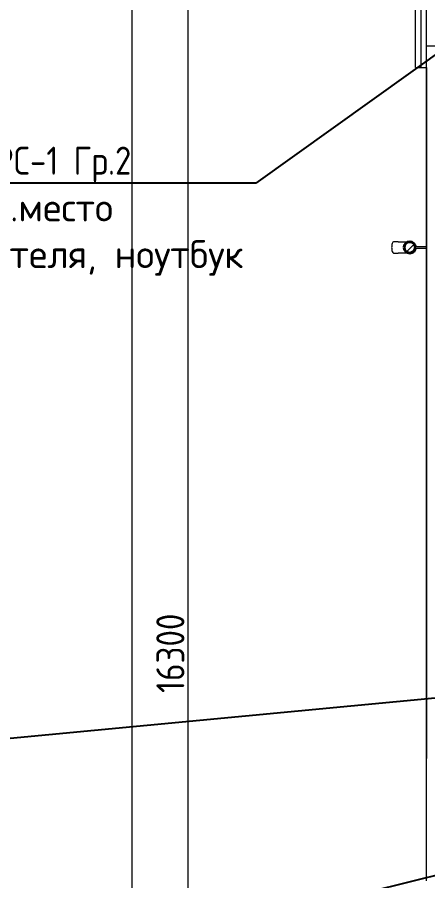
# Model space of a CAD drawing. Header units: millimetres. Extents: x -32 to 417638015, y -35 to 175284279.
# Drawn here: x 780019 to 783678, y 78135 to 85834 of the extents above; entities that cross this region are included whole.
import ezdxf
from ezdxf import colors
from ezdxf.entities.mleader import LeaderData, LeaderLine
from ezdxf.math import Vec2, Vec3

# ---------------------------------------------------------------- set-up
doc = ezdxf.new("R2010")
doc.units = ezdxf.units.MM
doc.layers.add('_ЭМ_Надписи', color=7, linetype='Continuous')
for name, color, linetype, lineweight in [('Обобщенные модели', 7, 'Continuous', 18), ('Размеры', 7, 'Continuous', 9), ('Стены наружные', 7, 'Continuous', 18), ('Стены отделка', 7, 'Continuous', 30), ('ШТРИХОВКА', 252, 'Continuous', 15)]:
    doc.layers.add(name, color=color, linetype=linetype, lineweight=lineweight)
doc.styles.add('GOST Common_1', font='GOST_Common.ttf', dxfattribs={"width": 0.9, "height": 250})
doc.styles.add('ЭОМ', font='isocpeur.ttf', dxfattribs={"width": 0.85, "height": 250})
doc.dimstyles.new('ADSK_Основной_2_5_мм', dxfattribs={"dimscale": 304.8, "dimtxt": 251.428749, "dimasz": 0.463911, "dimexe": 0.492126, "dimexo": 0.492126, "dimgap": 0.098425, "dimtad": 1, "dimrnd": 0.01, "dimdsep": 46, "dimtxsty": 'GOST Common_1', "dimblk1": 'OBLIQUE', "dimblk2": 'OBLIQUE', "dimsah": 1, "dimcen": 0.09, "dimdle": 0.492126, "dimazin": 2, "dimtfac": 1, "dimtdec": 4, "dimtix": 1, "dimtmove": 0, "dimatfit": 3, "dimfxl": 1, "dimtvp": 1, "dimtolj": 1, "dimtzin": 0, "dimlwd": 20, "dimlwe": 20, "dimarcsym": 2})

# ---------------------------------------------------------------- blocks, each defined once
blk = doc.blocks.new('_Oblique')
at = {"color": 0, "linetype": 'ByBlock', "lineweight": -2}
blk.add_line((-0.5, -0.5), (0.5, 0.5), dxfattribs=at)
blk = doc.blocks.new('*D184')
at = {"layer": 'Defpoints', "color": 0, "transparency": 16777216}
for p in [(-8940, 43383.7), (-9040, 333.7), (-8940, 333.7)]:
    blk.add_point(p, dxfattribs=at)
at = {"layer": 'Размеры', "color": 0, "transparency": 16777216}
for p, q in [((-9040, 43533.7), (-9040, 183.7)), ((-9090, 43383.7), (-9190, 43383.7)), ((-9090, 333.7), (-9190, 333.7))]:
    blk.add_line(p, q, dxfattribs=at)
at = {"layer": 'Размеры', "color": 0, "transparency": 16777216, "xscale": 141.4, "yscale": 141.4, "zscale": 141.4}
for p, rotation in [((-9040, 43383.7), 90), ((-9040, 333.7), 270)]:
    blk.add_blockref('_Oblique', p, dxfattribs=dict(at, rotation=rotation))
at = {"layer": 'Размеры', "color": 0, "transparency": 16777216, "insert": (-9195, 21858.7), "char_height": 250, "width": 971.623, "attachment_point": 5, "rotation": 90, "style": 'GOST Common_1'}
blk.add_mtext('\\A1;43050', dxfattribs=at)
blk = doc.blocks.new('*D186')
at = {"layer": 'Defpoints', "color": 0, "transparency": 16777216}
for p in [(-8440.6, 36883.7), (-8540.6, 20583.7), (-8440.6, 20583.7)]:
    blk.add_point(p, dxfattribs=at)
at = {"layer": 'Размеры', "color": 0, "transparency": 16777216}
for p, q in [((-8540.6, 37033.7), (-8540.6, 20433.7)), ((-8590.6, 36883.7), (-8690.6, 36883.7)), ((-8590.6, 20583.7), (-8690.6, 20583.7))]:
    blk.add_line(p, q, dxfattribs=at)
at = {"layer": 'Размеры', "color": 0, "transparency": 16777216, "xscale": 141.4, "yscale": 141.4, "zscale": 141.4}
for p, rotation in [((-8540.6, 36883.7), 90), ((-8540.6, 20583.7), 270)]:
    blk.add_blockref('_Oblique', p, dxfattribs=dict(at, rotation=rotation))
at = {"layer": 'Размеры', "color": 0, "transparency": 16777216, "insert": (-8695.6, 28733.7), "char_height": 250, "width": 889.802, "attachment_point": 5, "rotation": 90, "style": 'GOST Common_1'}
blk.add_mtext('\\A1;16300', dxfattribs=at)
blk = doc.blocks.new('План 2 этажа')
at = {"layer": 'Обобщенные модели', "lineweight": 9}
h = blk.add_hatch(dxfattribs=at)
h.set_pattern_fill('FP_26', color=8, angle=90, style=0, pattern_type=2)
h.set_pattern_definition([(45, (686.36, 338.7), (-106.066, 106.066), [])])
h.paths.add_polyline_path([(-6561.43, 32302.132), (-6548.489, 32303.836), (-6536.43, 32308.831), (-6526.075, 32316.777), (-6518.129, 32327.132), (-6513.134, 32339.191), (-6511.43, 32352.132), (-6513.134, 32365.073), (-6518.129, 32377.132), (-6526.075, 32387.488), (-6536.43, 32395.434), (-6548.489, 32400.429), (-6561.43, 32402.132), (-6574.371, 32400.429), (-6586.43, 32395.434), (-6596.786, 32387.488), (-6604.732, 32377.132), (-6609.727, 32365.073), (-6611.43, 32352.132), (-6609.727, 32339.191), (-6604.732, 32327.132), (-6596.786, 32316.777), (-6586.43, 32308.831), (-6574.371, 32303.836)])
at = {"layer": 'Обобщенные модели', "color": 8}
for p, q in [((-6665.078, 32402.132), (-6707.582, 32402.132)), ((-6411.43, 32357.132), (-6510.572, 32357.132)), ((-6510.572, 32347.132), (-6411.43, 32347.132)), ((-6707.582, 32302.132), (-6665.078, 32302.132))]:
    blk.add_line(p, q, dxfattribs=at)
at = {"layer": 'Обобщенные модели', "color": 8, "flags": 128}
for points in [[(-6665.078, 32402.132), (-6659.41, 32402.132), (-6653.825, 32402.132), (-6648.333, 32402.132), (-6642.942, 32402.132), (-6637.66, 32402.132), (-6632.496, 32402.132), (-6627.458, 32402.132), (-6622.555, 32402.132), (-6617.794, 32402.132), (-6613.183, 32402.132), (-6608.729, 32402.132), (-6604.439, 32402.132), (-6600.321, 32402.132), (-6596.38, 32402.132), (-6592.623, 32402.132), (-6589.056, 32402.132), (-6585.685, 32402.132), (-6582.515, 32402.132), (-6579.552, 32402.132), (-6576.799, 32402.132), (-6574.447, 32402.132)], [(-6574.447, 32302.132), (-6575.718, 32302.132), (-6578.381, 32302.132), (-6581.257, 32302.132), (-6584.342, 32302.132), (-6587.63, 32302.132), (-6591.116, 32302.132), (-6594.794, 32302.132), (-6598.659, 32302.132), (-6602.705, 32302.132), (-6606.924, 32302.132), (-6611.311, 32302.132), (-6615.858, 32302.132), (-6620.557, 32302.132), (-6625.402, 32302.132), (-6630.385, 32302.132), (-6635.497, 32302.132), (-6640.731, 32302.132), (-6646.078, 32302.132), (-6651.529, 32302.132), (-6657.077, 32302.132), (-6662.711, 32302.132), (-6665.078, 32302.132)]]:
    blk.add_lwpolyline(points, dxfattribs=at)
at = {"layer": 'Обобщенные модели', "color": 8}
for radius, start, end in [(52, 0, 180), (52, 180, 0), (50, 154.2857143, 156.6940643), (50, 126.2007817, 130.5829991), (50, 101.003605, 102.8571429), (50, 77.1428571, 78.996395), (50, 49.4170009, 53.7992183), (50, 23.3059357, 25.7142857), (50, 203.3059357, 205.7142857), (50, 229.4170009, 233.7992183), (50, 257.1428571, 258.996395), (50, 281.003605, 282.8571429), (50, 306.2007817, 310.5829991), (50, 334.2857143, 336.6940643)]:
    blk.add_arc((-6561.43, 32352.132), radius, start, end, dxfattribs=at)
at = {"layer": 'Обобщенные модели', "color": 8, "lineweight": 40}
for start, end in [(0, 180), (180, 0)]:
    blk.add_arc((-6561.43, 32352.132), 50, start, end, dxfattribs=at)
at = {"layer": 'Обобщенные модели', "color": 8}
for start_param, end_param in [(3.14159265, 4.71238898), (4.71238898, 6.28318531)]:
    blk.add_ellipse((-6707.582, 32352.132), major_axis=(0, -50), ratio=0.30901699, start_param=start_param, end_param=end_param, dxfattribs=at)
at = {"layer": 'Стены наружные', "color": 8}
for p, q in [((-6511.43, 33956.852), (-6511.43, 43955.242)), ((-6461.43, 43904.905), (-6461.43, 33956.852)), ((-6411.43, 34146.471), (-6411.43, 35786.471)), ((-6511.43, 33956.852), (-6411.43, 33956.852)), ((-6412.43, 31150.408), (-6412.43, 31805.408)), ((-6411.43, 31805.408), (-6412.43, 31805.408)), ((-6411.43, 31150.408), (-6412.43, 31150.408)), ((-6412.43, 30150.408), (-6412.43, 30805.408)), ((-6411.43, 30805.408), (-6412.43, 30805.408)), ((-6411.43, 30150.408), (-6412.43, 30150.408)), ((-6412.43, 26705.588), (-6412.43, 27795.408)), ((-6411.43, 27795.408), (-6412.43, 27795.408))]:
    blk.add_line(p, q, dxfattribs=at)
at = {"layer": 'Стены отделка', "color": 8, "lineweight": 9}
for p, q in [((-6241.43, 34146.471), (-6411.43, 34146.471)), ((-6411.43, 26705.588), (-6411.43, 34146.471)), ((-6412.43, 33956.852), (-6412.43, 27795.408))]:
    blk.add_line(p, q, dxfattribs=at)
at = {"layer": 'Размеры', "color": 8}
for base, p1, p2, override, picture, middle in [((-9039.994, 333.7), (-8940.009, 43383.7), (-8940.009, 333.7), {"dimpost": '<>', "dimfxl": 43050, "dimlwd": 65535, "dimlwe": 65535}, '*D184', (-9194.994, 21858.7)), ((-8540.616, 20583.7), (-8440.631, 36883.7), (-8440.631, 20583.7), {"dimpost": '<>', "dimfxl": 16300, "dimlwd": 65535, "dimlwe": 65535}, '*D186', (-8695.616, 28733.7))]:
    dim = blk.add_linear_dim(base=base, p1=p1, p2=p2, angle=90, dimstyle='ADSK_Основной_2_5_мм', override=override, dxfattribs=at)
    dim.commit()
    dim.dimension.update_dxf_attribs({"geometry": picture, "text_midpoint": middle})

msp = doc.modelspace()

# ---------------------------------------------------------------- block references
at = {"layer": 'ШТРИХОВКА'}
msp.add_blockref('План 2 этажа', (790079.3, 51429.5), dxfattribs=at)

# ---------------------------------------------------------------- next in the draw order: leaders
at = {"layer": '_ЭМ_Надписи', "color": 7, "ltscale": 5}
ml = msp.add_multileader_mtext('Standard', dxfattribs=at)
ml.set_content('{\\fGOST Common|b0|i0|c0|p34;\\W0.9;\\C256;2\\fGOST Common|b0|i0|c204|p34;ЩРС-1\\fISOCPEUR|b0|i0|c204|p34;\\W0.85; Гр.2\\P\\W1;\\C0;Раб.место учителя, ноутбук}', color=1, style='ЭОМ')
ml.set_leader_properties()
ml.build(insert=Vec2(0, 0))
ml.multileader.update_dxf_attribs({"text_left_attachment_type": 6, "text_right_attachment_type": 6, "dogleg_length": 0, "arrow_head_size": 200})
ctx = ml.context
ctx.base_point, ctx.char_height, ctx.arrow_head_size, ctx.landing_gap_size, ctx.plane_origin = Vec3(779408.9, 84355.6, -64.3), 250, 200, 0, Vec3(762567.6, 94905.5, -64.3)
ctx.left_attachment, ctx.right_attachment = 6, 6
notes = []
notes.append((ctx, [(1, (1, 1, 0), (782146.4, 84355.6, -64.3), (-1, 0), 0, [(0, [(784996.8, 86396.6, -64.3)], 0, [])])]))
ctx.mtext.insert, ctx.mtext.width, ctx.mtext.defined_height, ctx.mtext.flow_direction = Vec3(779408.9, 84680.6, -64.3), 2880, 545.6, 5
ml = msp.add_multileader_mtext('Standard', dxfattribs=at)
ml.set_content('{\\fGOST Common|b0|i0|c204|p34;\\W0.9;\\C256;2ЩРС-1\\fISOCPEUR|b0|i0|c204|p34;\\W0.85; Гр.3\\Ph=2.0м\\P\\W1;\\C0;Итер. у-во}', color=1, style='ЭОМ')
ml.set_leader_properties()
ml.build(insert=Vec2(0, 0))
ml.multileader.update_dxf_attribs({"text_left_attachment_type": 6, "text_right_attachment_type": 6, "dogleg_length": 0, "arrow_head_size": 200})
ctx = ml.context
ctx.base_point, ctx.char_height, ctx.arrow_head_size, ctx.landing_gap_size, ctx.plane_origin = Vec3(777215.8, 79299.1), 250, 200, 0, Vec3(776010.6, 87654.3)
ctx.left_attachment, ctx.right_attachment = 6, 6
notes.append((ctx, [(1, (1, 1, 0), (778865.8, 79299.1), (-1, 0), 0, [(0, [(787158.2, 80087.8)], 0, [])])]))
ctx.mtext.insert, ctx.mtext.width, ctx.mtext.flow_direction = Vec3(777215.8, 79624.1), 2880, 5
ml = msp.add_multileader_mtext('Standard', dxfattribs=at)
ml.set_content('{\\fGOST Common|b0|i0|c0|p34;\\W0.9;\\C256;2\\fGOST Common|b0|i0|c204|p34;ЩРС-1\\fISOCPEUR|b0|i0|c204|p34;\\W0.85; Гр.3\\P\\W1;\\C0;Раб.место учителя, ноутбук}', color=1, style='ЭОМ')
ml.set_leader_properties()
ml.build(insert=Vec2(0, 0))
ml.multileader.update_dxf_attribs({"text_left_attachment_type": 6, "text_right_attachment_type": 6, "dogleg_length": 0, "arrow_head_size": 200})
ctx = ml.context
ctx.base_point, ctx.char_height, ctx.arrow_head_size, ctx.landing_gap_size, ctx.plane_origin = Vec3(777215.8, 77246.6, -64.3), 250, 200, 0, Vec3(762593.8, 87003.9, -64.3)
ctx.left_attachment, ctx.right_attachment = 6, 6
notes.append((ctx, [(1, (1, 1, 0), (779953.3, 77246.6, -64.3), (-1, 0), 0, [(0, [(785023.1, 78495.1, -64.3)], 0, [])])]))
ctx.mtext.insert, ctx.mtext.width, ctx.mtext.defined_height, ctx.mtext.flow_direction = Vec3(777215.8, 77571.6, -64.3), 2880, 545.6, 5
for ctx, leaders in notes:
    for number, flags, end, landing, length, lines in leaders:
        leader = LeaderData()
        leader.index, (leader.has_last_leader_line, leader.has_dogleg_vector, leader.attachment_direction) = number, flags
        leader.last_leader_point, leader.dogleg_vector, leader.dogleg_length = Vec3(end), Vec3(landing), length
        for number, points, colour, breaks in lines:
            line = LeaderLine()
            line.index, line.vertices, line.color, line.breaks = number, Vec3.list(points), colors.encode_raw_color(colour), breaks
            leader.lines.append(line)
        ctx.leaders.append(leader)

doc.saveas('drawing.dxf')
